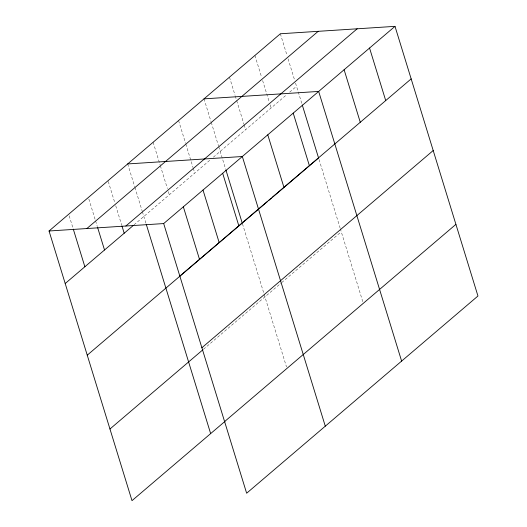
<?xml version="1.0" encoding="UTF-8"?>
<svg xmlns="http://www.w3.org/2000/svg" width="527" height="527" viewBox="0 0 527 527"><rect width="100%" height="100%" fill="white"/><g stroke="black" fill="none" stroke-linecap="round" stroke-linejoin="round"><path stroke-width="0.4" stroke-dasharray="2.63 1.98" d="M134.023 224.851L210.879 159.325M213.363 157.211L286.589 94.774M289.692 92.126L296.523 86.309M203.501 349.243L281.075 283.104M281.695 282.577L341.272 231.781M280.357 33.774L287.116 55.73M288.078 58.866L294.593 80.038M295.555 83.174L302.03 104.221M319.046 159.529L340.067 227.855M340.31 228.639L363.077 302.656M254.916 55.473L261.669 77.423M262.63 80.559L269.145 101.731M270.114 104.866L271.076 108.002M229.469 77.166L235.016 95.196M235.259 95.98L236.465 99.899M236.709 100.683L243.942 124.207M244.185 124.991L245.628 129.695M204.028 98.859L211.017 121.592M211.261 122.376L218.501 145.9M218.738 146.684L225.694 169.299M242.473 223.823L263.974 293.723M264.218 294.507L286.504 366.957M178.581 120.551L185.576 143.291M185.814 144.075L193.053 167.593M193.297 168.376L194.74 173.08M153.133 142.244L160.129 164.984M160.373 165.768L167.369 188.501M168.33 191.637L169.299 194.773M127.692 163.937L134.688 186.677M134.925 187.46L142.165 210.984M142.402 211.768L146.249 224.258M108.272 181.486L114.781 202.658M115.749 205.793L121.777 225.391M88.852 199.035L95.361 220.2M95.604 220.984L97.291 226.472M69.189 215.8L73.049 228.343"/><path stroke-width="0.79" d="M224.924 421.429L132 500.65L49.044 230.991L280.357 33.774L395 26.35L477.956 296.009L246.643 493.226L163.68 223.567L395 26.35M86.876 228.54L318.189 31.324M125.854 226.017L357.168 28.801M65.203 283.519L133.403 225.378M179.845 276.095L411.159 78.879M87.245 355.172L267.676 201.347M268.915 200.286L271.398 198.172M272.637 197.111L318.565 157.962L302.274 104.998M201.887 347.748L433.201 150.531M109.959 428.998L202.882 349.776M224.594 421.574L455.914 224.357M204.028 98.859L318.664 91.428L401.62 361.087M127.692 163.937L242.328 156.512L325.291 426.172M49.044 230.991L163.68 223.567M369.552 48.043L385.718 100.571M344.111 69.735L360.27 122.271M293.223 113.127L309.382 165.656M267.775 134.82L283.934 187.348M225.938 170.083L242.229 223.04M222.671 173.278L238.83 225.806M203.007 190.036L219.166 242.572M183.343 206.801L199.502 259.33M146.249 224.258L210.648 433.596M122.02 226.175L124.188 233.23M97.535 227.262L104.53 249.996M73.286 229.126L84.867 266.761"/></g></svg>
